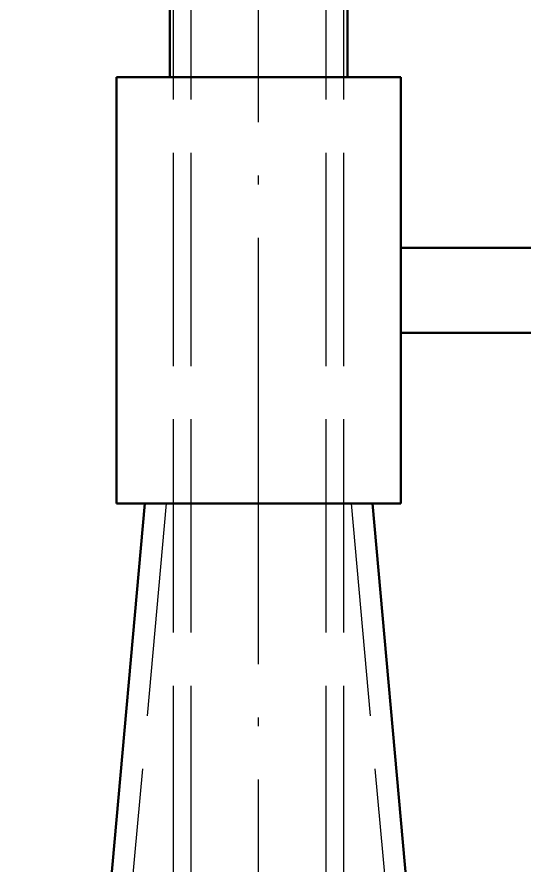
# Model space of a CAD drawing. Header units: millimetres. Extents: x 0 to 420, y 0 to 297.
# Drawn here: x 183.57 to 190.71, y 183.3 to 195.23 of the extents above; entities that cross this region are included whole.
import ezdxf

# ---------------------------------------------------------------- set-up
doc = ezdxf.new("R2010")
doc.units = ezdxf.units.MM
doc.linetypes.add('ISO02-TRAZOS', pattern=[3.75, 3, -0.75])
doc.linetypes.add('ISO04-TRAZO-PUNTO', pattern=[7.625, 6, -0.75, 0.125, -0.75])
for name, color, linetype, lineweight in [('01-VISIBLE', 7, 'CONTINUOUS', 50), ('02-OCULTA', 4, 'ISO02-TRAZOS', 25), ('03-EJE', 1, 'ISO04-TRAZO-PUNTO', 25)]:
    doc.layers.add(name, color=color, linetype=linetype, lineweight=lineweight)

msp = doc.modelspace()

# ---------------------------------------------------------------- linework, layer by layer
at = {"layer": '01-VISIBLE'}
for p, q in [((185.725, 216.17), (185.725, 194.385)), ((188.225, 216.17), (188.225, 194.385)), ((188.975, 194.385), (184.975, 194.385)), ((184.975, 188.385), (184.975, 194.385)), ((188.975, 188.385), (188.975, 194.385)), ((197.975, 191.985), (188.975, 191.985)), ((197.975, 190.785), (188.975, 190.785)), ((185.375, 188.385), (183.575, 168.385)), ((188.975, 188.385), (184.975, 188.385)), ((188.575, 188.385), (190.375, 168.385))]:
    msp.add_line(p, q, dxfattribs=at)
at = {"layer": '02-OCULTA'}
for p, q in [((185.775, 160.32), (185.775, 217.31)), ((186.025, 160.32), (186.025, 217.31)), ((187.925, 160.32), (187.925, 217.31)), ((188.175, 160.32), (188.175, 217.31)), ((188.975, 194.385), (184.975, 194.385)), ((184.975, 188.385), (184.975, 194.385)), ((188.975, 188.385), (188.975, 194.385)), ((188.975, 190.785), (188.975, 191.985)), ((188.975, 190.785), (188.975, 191.985)), ((197.975, 191.985), (188.975, 191.985)), ((197.975, 190.785), (188.975, 190.785)), ((185.675, 188.385), (183.875, 168.385)), ((188.975, 188.385), (184.975, 188.385)), ((188.275, 188.385), (190.075, 168.385))]:
    msp.add_line(p, q, dxfattribs=at)
for points in [[(188.225, 194.385), (188.175, 194.385), (188.125, 194.385), (188.075, 194.385), (188.025, 194.385), (187.975, 194.385), (187.925, 194.385), (187.875, 194.385), (187.825, 194.385), (187.775, 194.385), (187.725, 194.385), (187.675, 194.385), (187.625, 194.385), (187.575, 194.385), (187.525, 194.385), (187.475, 194.385), (187.425, 194.385), (187.375, 194.385), (187.325, 194.385), (187.275, 194.385), (187.225, 194.385), (187.175, 194.385), (187.125, 194.385), (187.075, 194.385), (187.025, 194.385), (186.975, 194.385), (186.925, 194.385), (186.875, 194.385), (186.825, 194.385), (186.775, 194.385), (186.725, 194.385), (186.675, 194.385), (186.625, 194.385), (186.575, 194.385), (186.525, 194.385), (186.475, 194.385), (186.425, 194.385), (186.375, 194.385), (186.325, 194.385), (186.275, 194.385), (186.225, 194.385), (186.175, 194.385), (186.125, 194.385), (186.075, 194.385), (186.025, 194.385), (185.975, 194.385), (185.925, 194.385), (185.875, 194.385), (185.825, 194.385), (185.775, 194.385), (185.725, 194.385)], [(185.725, 194.385), (185.775, 194.385), (185.825, 194.385), (185.875, 194.385), (185.925, 194.385), (185.975, 194.385), (186.025, 194.385), (186.075, 194.385), (186.125, 194.385), (186.175, 194.385), (186.225, 194.385), (186.275, 194.385), (186.325, 194.385), (186.375, 194.385), (186.425, 194.385), (186.475, 194.385), (186.525, 194.385), (186.575, 194.385), (186.625, 194.385), (186.675, 194.385), (186.725, 194.385), (186.775, 194.385), (186.825, 194.385), (186.875, 194.385), (186.925, 194.385), (186.975, 194.385)], [(186.975, 194.385), (187.025, 194.385), (187.075, 194.385), (187.125, 194.385), (187.175, 194.385), (187.225, 194.385), (187.275, 194.385), (187.325, 194.385), (187.375, 194.385), (187.425, 194.385), (187.475, 194.385), (187.525, 194.385), (187.575, 194.385), (187.625, 194.385), (187.675, 194.385), (187.725, 194.385), (187.775, 194.385), (187.825, 194.385), (187.875, 194.385), (187.925, 194.385), (187.975, 194.385), (188.025, 194.385), (188.075, 194.385), (188.125, 194.385), (188.175, 194.385), (188.225, 194.385)], [(186.975, 188.385), (186.925, 188.385), (186.875, 188.385), (186.825, 188.385), (186.775, 188.385), (186.725, 188.385), (186.675, 188.385), (186.625, 188.385), (186.575, 188.385), (186.525, 188.385), (186.475, 188.385), (186.425, 188.385), (186.375, 188.385), (186.325, 188.385), (186.275, 188.385), (186.225, 188.385), (186.175, 188.385), (186.125, 188.385), (186.075, 188.385), (186.025, 188.385), (185.975, 188.385), (185.925, 188.385), (185.875, 188.385), (185.825, 188.385), (185.775, 188.385), (185.725, 188.385), (185.675, 188.385), (185.625, 188.385), (185.575, 188.385), (185.525, 188.385), (185.475, 188.385), (185.425, 188.385), (185.375, 188.385)], [(185.375, 188.385), (185.425, 188.385), (185.475, 188.385), (185.525, 188.385), (185.575, 188.385), (185.625, 188.385), (185.675, 188.385), (185.725, 188.385), (185.775, 188.385), (185.825, 188.385), (185.875, 188.385), (185.925, 188.385), (185.975, 188.385), (186.025, 188.385), (186.075, 188.385), (186.125, 188.385), (186.175, 188.385), (186.225, 188.385), (186.275, 188.385), (186.325, 188.385), (186.375, 188.385), (186.425, 188.385), (186.475, 188.385), (186.525, 188.385), (186.575, 188.385), (186.625, 188.385), (186.675, 188.385), (186.725, 188.385), (186.775, 188.385), (186.825, 188.385), (186.875, 188.385), (186.925, 188.385), (186.975, 188.385), (187.025, 188.385), (187.075, 188.385), (187.125, 188.385), (187.175, 188.385), (187.225, 188.385), (187.275, 188.385), (187.325, 188.385), (187.375, 188.385), (187.425, 188.385), (187.475, 188.385), (187.525, 188.385), (187.575, 188.385), (187.625, 188.385), (187.675, 188.385), (187.725, 188.385), (187.775, 188.385), (187.825, 188.385), (187.875, 188.385), (187.925, 188.385), (187.975, 188.385), (188.025, 188.385), (188.075, 188.385), (188.125, 188.385), (188.175, 188.385), (188.225, 188.385), (188.275, 188.385), (188.325, 188.385), (188.375, 188.385), (188.425, 188.385), (188.475, 188.385), (188.525, 188.385), (188.575, 188.385)], [(186.975, 188.385), (186.925, 188.385), (186.875, 188.385), (186.825, 188.385), (186.775, 188.385), (186.725, 188.385), (186.675, 188.385), (186.625, 188.385), (186.575, 188.385), (186.525, 188.385), (186.475, 188.385), (186.425, 188.385), (186.375, 188.385), (186.325, 188.385), (186.275, 188.385), (186.225, 188.385), (186.175, 188.385), (186.125, 188.385), (186.075, 188.385), (186.025, 188.385), (185.975, 188.385), (185.925, 188.385), (185.875, 188.385), (185.825, 188.385), (185.775, 188.385), (185.725, 188.385), (185.675, 188.385)], [(185.675, 188.385), (185.725, 188.385), (185.775, 188.385), (185.825, 188.385), (185.875, 188.385), (185.925, 188.385), (185.975, 188.385), (186.025, 188.385), (186.075, 188.385), (186.125, 188.385), (186.175, 188.385), (186.225, 188.385), (186.275, 188.385), (186.325, 188.385), (186.375, 188.385), (186.425, 188.385), (186.475, 188.385), (186.525, 188.385), (186.575, 188.385), (186.625, 188.385), (186.675, 188.385), (186.725, 188.385), (186.775, 188.385), (186.825, 188.385), (186.875, 188.385), (186.925, 188.385), (186.975, 188.385), (187.025, 188.385), (187.075, 188.385), (187.125, 188.385), (187.175, 188.385), (187.225, 188.385), (187.275, 188.385), (187.325, 188.385), (187.375, 188.385), (187.425, 188.385), (187.475, 188.385), (187.525, 188.385), (187.575, 188.385), (187.625, 188.385), (187.675, 188.385), (187.725, 188.385), (187.775, 188.385), (187.825, 188.385), (187.875, 188.385), (187.925, 188.385), (187.975, 188.385), (188.025, 188.385), (188.075, 188.385), (188.125, 188.385), (188.175, 188.385), (188.225, 188.385), (188.275, 188.385)], [(188.575, 188.385), (188.523, 188.385), (188.471, 188.385), (188.42, 188.385), (188.368, 188.385), (188.317, 188.385), (188.265, 188.385), (188.213, 188.385), (188.162, 188.385), (188.11, 188.385), (188.059, 188.385), (188.007, 188.385), (187.955, 188.385), (187.904, 188.385), (187.852, 188.385), (187.8, 188.385), (187.749, 188.385), (187.697, 188.385), (187.646, 188.385), (187.594, 188.385), (187.542, 188.385), (187.491, 188.385), (187.439, 188.385), (187.388, 188.385), (187.336, 188.385), (187.284, 188.385), (187.233, 188.385), (187.181, 188.385), (187.13, 188.385), (187.078, 188.385), (187.026, 188.385), (186.975, 188.385)], [(188.275, 188.385), (188.223, 188.385), (188.171, 188.385), (188.119, 188.385), (188.067, 188.385), (188.015, 188.385), (187.963, 188.385), (187.911, 188.385), (187.859, 188.385), (187.807, 188.385), (187.755, 188.385), (187.703, 188.385), (187.651, 188.385), (187.599, 188.385), (187.547, 188.385), (187.495, 188.385), (187.443, 188.385), (187.391, 188.385), (187.339, 188.385), (187.287, 188.385), (187.235, 188.385), (187.183, 188.385), (187.131, 188.385), (187.079, 188.385), (187.027, 188.385), (186.975, 188.385)]]:
    msp.add_lwpolyline(points, dxfattribs=at)
at = {"layer": '03-EJE'}
msp.add_line((186.975, 148), (186.975, 223.93), dxfattribs=at)

doc.saveas('drawing.dxf')
